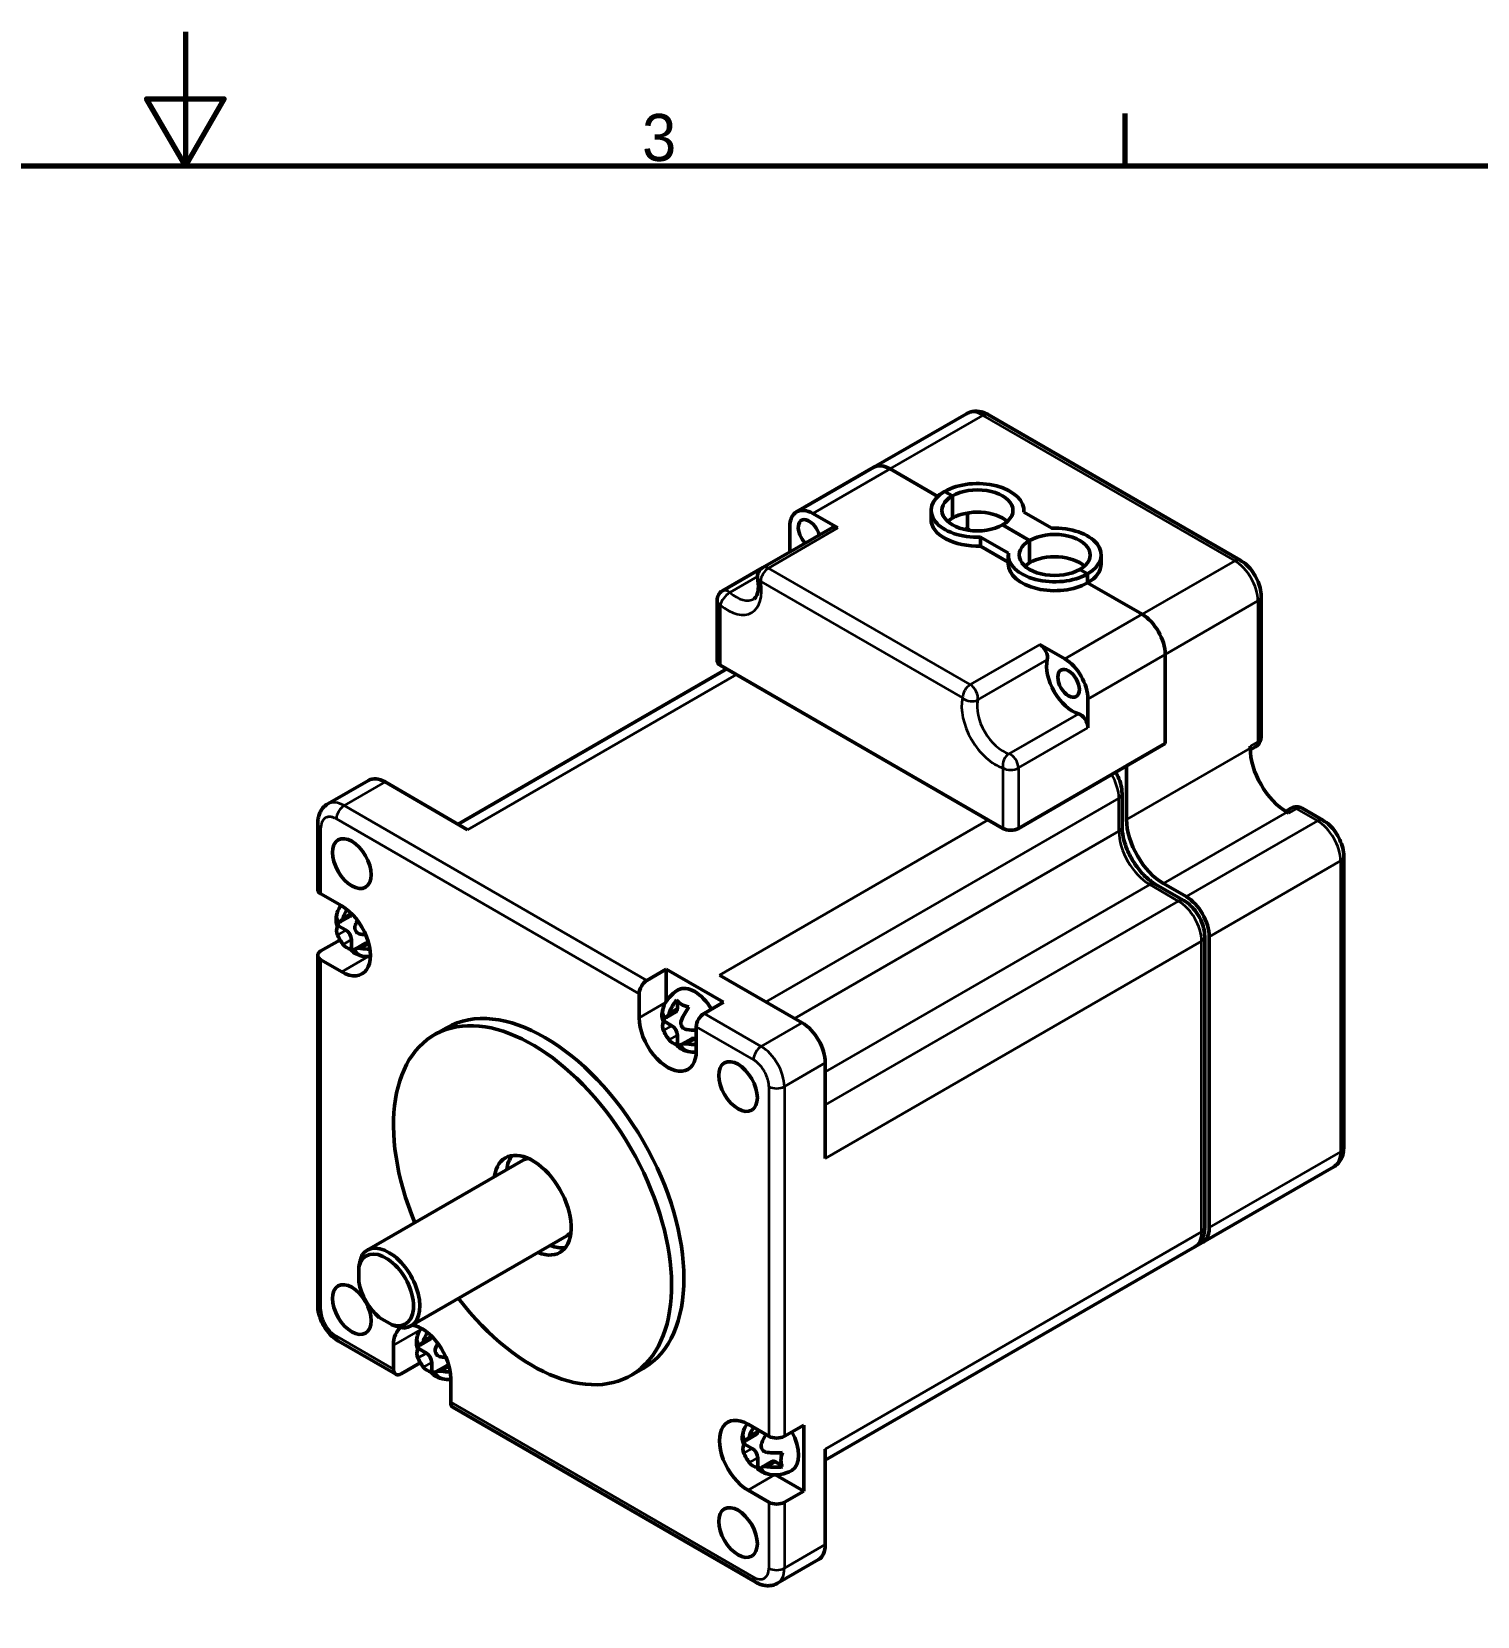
# Model space of a CAD drawing. Header units: millimetres. Extents: x 557 to 1894, y -100 to 370.
# Drawn here: x 800.7 to 933, y 224.8 to 369.9 of the extents above; entities that cross this region are included whole.
import ezdxf

# ---------------------------------------------------------------- set-up
doc = ezdxf.new("R2010")
doc.units = ezdxf.units.MM
doc.header["$LTSCALE"] = 1.2
doc.layers.get('0').update_dxf_attribs({"lineweight": 25})
for name, color, linetype, lineweight in [('경계(ISO)', 7, 'Continuous', 70), ('외형선(ISO)', 7, 'Continuous', 50), ('좁은 외형선(ISO)', 7, 'Continuous', 35)]:
    doc.layers.add(name, color=color, linetype=linetype, lineweight=lineweight)
doc.styles.get("Standard").update_dxf_attribs({"font": ''})
doc.styles.get('Standard').set_extended_font_data('Gulim')

# ---------------------------------------------------------------- blocks, each defined once
blk = doc.blocks.new('경계 Default Border')
at = {"layer": '경계(ISO)'}
blk.add_line((280, 287), (280, 290.9), dxfattribs=at)
at = {"layer": '경계(ISO)', "flags": 128}
for points in [[(210, 297), (210, 287), (207.11, 292), (212.89, 292), (210, 287)], [(10, 10), (10, 287), (410, 287), (410, 10), (10, 10)]]:
    blk.add_lwpolyline(points, dxfattribs=at)
at = {"layer": '경계(ISO)', "insert": (244.01, 287.32), "char_height": 3.5, "attachment_point": 7}
blk.add_mtext('3', dxfattribs=at)

msp = doc.modelspace()

# ---------------------------------------------------------------- linework, layer by layer
at = {"layer": '외형선(ISO)', "color": 0}
for p, q in [((886.225, 334.911), (877.74, 330.012)), ((911.277, 321.503), (888.225, 334.812)), ((877.74, 330.012), (870.669, 325.93)), ((883.602, 327.345), (879.24, 329.864)), ((879.24, 329.864), (883.602, 327.345)), ((884.225, 327.802), (884.932, 327.394)), ((884.932, 327.394), (884.225, 327.802)), ((884.932, 325.352), (884.932, 327.394)), ((884.932, 327.394), (884.932, 325.352)), ((874.455, 324.461), (872.169, 325.781)), ((882.98, 325.25), (882.98, 326.067)), ((886.311, 324.475), (886.311, 325.825)), ((894.021, 324.433), (891.471, 325.905)), ((891.48, 325.899), (891.48, 326.067)), ((873.955, 324.511), (867.591, 320.836)), ((870.048, 324.556), (870.048, 322.254)), ((886.311, 324.475), (886.043, 324.32)), ((886.146, 324.298), (886.382, 324.434)), ((886.382, 324.434), (886.311, 324.475)), ((886.382, 324.434), (886.382, 324.256)), ((887.511, 323.619), (890.061, 322.147)), ((887.511, 322.802), (887.511, 323.619)), ((889.528, 324.74), (892.003, 323.311)), ((889.528, 324.74), (892.003, 323.311)), ((890.051, 321.335), (887.511, 322.802)), ((892.003, 321.27), (892.003, 323.311)), ((892.003, 323.311), (892.003, 321.27)), ((863.891, 318.7), (867.591, 320.836)), ((890.051, 321.984), (890.051, 321.168)), ((896.6, 320.658), (897.307, 320.249)), ((896.6, 320.658), (897.307, 320.249)), ((898.551, 321.168), (898.551, 321.984)), ((897.307, 319.433), (897.307, 320.249)), ((897.307, 319.433), (897.307, 320.249)), ((902.292, 316.555), (897.307, 319.433)), ((897.307, 319.433), (902.292, 316.555)), ((863.391, 317.834), (863.391, 312.309)), ((913.191, 305.296), (913.191, 318.188)), ((895.221, 312.472), (892.934, 313.792)), ((889.564, 296.959), (863.684, 311.901)), ((904.413, 312.88), (904.413, 304.715)), ((904.413, 312.88), (904.413, 304.715)), ((864.29, 311.551), (839.683, 297.344)), ((897.342, 306.158), (897.342, 308.798)), ((904.413, 304.715), (890.978, 296.959)), ((904.413, 304.715), (900.878, 302.674)), ((912.191, 304.479), (912.191, 304.307)), ((912.194, 304.143), (912.691, 304.43)), ((900.878, 297.775), (900.878, 302.674)), ((827.748, 299.189), (831.495, 301.353)), ((840.561, 296.836), (832.995, 301.205)), ((900.463, 300.143), (900.463, 297.122)), ((826.833, 291.366), (826.833, 297.408)), ((915.941, 298.8), (915.444, 298.513)), ((915.585, 298.428), (915.734, 298.343)), ((916.941, 298.8), (918.843, 297.702)), ((920.757, 294.387), (920.757, 267.769)), ((903.499, 291.864), (906.115, 290.354)), ((906.322, 290.713), (904.272, 291.897)), ((829.036, 289.855), (827.126, 290.958)), ((828.892, 288.392), (829.774, 288.902)), ((828.894, 289.831), (828.894, 289.937)), ((828.644, 287.996), (828.717, 288.039)), ((828.717, 288.039), (828.717, 288.408)), ((829.424, 287.63), (828.717, 288.039)), ((827.126, 285.732), (828.869, 286.738)), ((829.846, 285.914), (829.919, 285.956)), ((829.919, 285.956), (829.919, 286.773)), ((830.239, 285.772), (829.919, 285.956)), ((830.313, 285.931), (831.196, 286.44)), ((908.029, 287.038), (908.029, 260.421)), ((908.444, 287.038), (908.444, 260.421)), ((826.833, 253.317), (826.833, 285.324)), ((827.126, 284.915), (829.036, 283.813)), ((856.966, 283.038), (858.734, 284.058)), ((858.734, 284.058), (863.967, 281.037)), ((858.734, 284.058), (858.734, 281.094)), ((871.179, 279.159), (863.613, 283.527)), ((856.259, 281.813), (856.259, 279.608)), ((859.614, 280.166), (858.731, 279.656)), ((859.759, 280.486), (859.759, 281.151)), ((863.967, 281.037), (862.199, 280.016)), ((838.632, 278.703), (837.501, 278.05)), ((858.484, 279.26), (858.557, 279.302)), ((858.557, 279.302), (858.557, 279.671)), ((859.264, 278.894), (858.557, 279.302)), ((861.492, 276.587), (861.492, 278.792)), ((859.759, 277.22), (859.686, 277.178)), ((859.759, 277.22), (859.759, 278.036)), ((860.079, 277.035), (859.759, 277.22)), ((860.153, 277.194), (861.036, 277.704)), ((861.492, 277.608), (861.386, 277.669)), ((873.3, 266.748), (873.3, 275.485)), ((845.632, 266.579), (831.349, 258.332)), ((907.822, 259.047), (919.843, 265.987)), ((849.632, 259.651), (835.349, 251.404)), ((873.3, 239.116), (907.115, 258.639)), ((907.822, 259.047), (907.115, 258.639)), ((830.591, 255.446), (830.591, 256.822)), ((833.662, 251.503), (832.47, 252.191)), ((833.98, 246.98), (828.748, 250.002)), ((833.773, 249.643), (833.773, 247.438)), ((836.071, 249.337), (836.071, 249.706)), ((836.245, 249.69), (837.128, 250.2)), ((835.998, 249.294), (836.071, 249.337)), ((836.778, 248.928), (836.071, 249.337)), ((837.273, 247.255), (837.273, 248.071)), ((836.223, 248.036), (834.48, 247.03)), ((837.2, 247.212), (837.273, 247.255)), ((837.593, 247.07), (837.273, 247.255)), ((838.55, 247.738), (837.667, 247.229)), ((839.006, 244.417), (839.006, 246.622)), ((856.632, 247.527), (855.501, 246.873)), ((839.006, 246.458), (838.914, 246.512)), ((866.931, 227.956), (839.213, 243.959)), ((868.139, 241.315), (866.229, 242.417)), ((869.553, 241.315), (871.32, 242.335)), ((871.32, 242.335), (871.32, 236.293)), ((865.911, 240.6), (865.911, 240.969)), ((866.085, 240.954), (866.968, 241.464)), ((867.113, 241.784), (867.113, 241.906)), ((865.838, 240.558), (865.911, 240.6)), ((866.618, 240.192), (865.911, 240.6)), ((873.3, 231.394), (873.3, 240.131)), ((867.04, 238.476), (867.113, 238.518)), ((867.113, 238.518), (867.113, 239.335)), ((867.433, 238.333), (867.113, 238.518)), ((867.507, 238.492), (868.39, 239.002)), ((869.315, 238.635), (868.74, 238.967)), ((871.32, 236.293), (868.754, 237.775)), ((866.229, 236.375), (868.139, 235.272)), ((871.32, 236.293), (869.553, 235.272)), ((868.931, 227.857), (872.679, 230.021))]:
    msp.add_line(p, q, dxfattribs=at)
for centre, radius, start, end in [((868.091, 319.97), 1, 120, 190.36798), ((864.391, 317.834), 1, 120, 180), ((912.191, 305.296), 1, 300, 0), ((916.441, 297.934), 1, 60, 120), ((831.51, 288.263), 3.05, 147.34238, 161.26179), ((831.51, 288.263), 3.05, 198.73821, 221.26179), ((831.51, 288.263), 3.05, 258.73821, 272.62595), ((861.35, 279.527), 3.05, 120, 161.26179), ((861.35, 279.527), 3.05, 198.73821, 221.26179), ((861.35, 279.527), 3.05, 258.73821, 272.62595), ((838.864, 249.561), 3.05, 147.37405, 161.26179), ((838.864, 249.561), 3.05, 198.73821, 221.26179), ((838.864, 249.561), 3.05, 258.73821, 272.65762), ((868.704, 240.825), 3.05, 147.37405, 161.26179), ((868.704, 240.825), 3.05, 198.73821, 221.26179), ((868.704, 240.825), 3.05, 258.73821, 300)]:
    msp.add_arc(centre, radius, start, end, dxfattribs=at)
for centre, major_axis, start_param, end_param in [((879.24, 327.414), (-1.5, 2.598), 5.4977871, 6.2831853), ((879.24, 327.414), (-1.5, 2.598), 5.4977871, 6.2831853), ((887.23, 326.067), (4.25, 0), 6.217041, 8.6393798), ((887.23, 326.067), (3.25, 0), 5.4977871, 8.6393798), ((887.23, 326.067), (-4.25, 0), 5.4977871, 7.9201259), ((887.23, 326.067), (-3.25, 0), 5.4977871, 8.6393798), ((872.169, 323.332), (-1.5, 2.598), 5.4977871, 7.0685835), ((871.815, 323.944), (-0.7, 1.212), 4.2857638, 8.2806068), ((887.23, 325.25), (-4.25, 0), 0, 1.6369406), ((887.23, 324.026), (-3.25, 0), 5.4977871, 5.7080739), ((887.23, 324.026), (-3.25, 0), 3.7167041, 5.4977871), ((874.455, 323.645), (-0.5, 0.866), 5.4977871, 6.2831853), ((894.301, 321.984), (3.25, 0), 5.4977871, 8.6393798), ((894.301, 321.984), (4.25, 0), 5.4977871, 7.9201259), ((894.301, 321.984), (-4.25, 0), 6.217041, 8.6393798), ((894.301, 321.984), (-3.25, 0), 5.4977871, 8.6393798), ((894.301, 321.168), (-4.25, 0), 0, 2.3561945), ((894.301, 319.943), (-3.25, 0), 5.4977871, 5.7080739), ((894.301, 319.943), (-3.25, 0), 3.7167041, 5.4977871), ((894.301, 321.168), (4.25, 0), 5.4977871, 6.2831853), ((902.292, 314.105), (1.5, -2.598), 0.7853982, 2.3561945), ((902.292, 314.105), (-1.5, 2.598), 3.9269908, 5.4977871), ((892.934, 312.976), (0.5, -0.866), 0.5534386, 2.3561945), ((864.391, 312.309), (-1, 0), 0, 0.7853982), ((895.928, 310.431), (-1.675, 2.901), 0.5534386, 2.5881541), ((895.221, 310.023), (1.5, -2.598), 0.7853982, 2.3561945), ((896.635, 306.566), (0.5, -0.866), 0.7853982, 2.5881541), ((915.585, 302.348), (2.4, -4.157), 3.9269908, 5.4977871), ((832.995, 298.755), (-1.5, 2.598), 5.4977871, 6.2831853), ((904.272, 295.816), (2.4, -4.157), 3.9269908, 5.4977871), ((890.271, 297.367), (-1, 0), 0.7853982, 2.3561945), ((827.833, 291.366), (-1, 0), 0, 0.7853982), ((906.322, 288.263), (1.5, -2.598), 0.7853982, 2.3561945), ((829.743, 289.284), (-0.874, -1.513), 5.1188275, 5.9734086), ((831.51, 288.916), (-2.943, 0), 6.0897819, 6.5338087), ((829.036, 286.834), (1.85, -3.204), 5.4977871, 8.6393798), ((830.945, 288.59), (1.472, 2.549), 1.5382299, 1.8214198), ((829.424, 289.508), (0.35, -0.606), 0, 0.6903807), ((831.51, 287.61), (-2.943, 0), 6.0537134, 6.5338088), ((829.424, 287.059), (-0.35, 0.606), 3.9269919, 5.4977871), ((832.076, 287.936), (-1.472, -2.549), 4.8096804, 4.9630124), ((831.51, 288.916), (2.943, 0), 4.4617655, 4.6150976), ((830.945, 288.59), (-1.472, -2.549), 6.0325615, 6.5126572), ((831.51, 286.222), (-1.747, 0), 0.3097767, 1.1643578), ((831.51, 287.61), (-2.943, 0), 1.3201728, 1.6033627), ((831.546, 285.834), (-0.35, 0.606), 5.5928046, 6.2831853), ((827.833, 285.324), (-1, 0), 5.4977871, 7.0685835), ((832.076, 287.936), (-1.472, -2.549), 6.0325618, 6.4765888), ((831.51, 288.263), (1.85, -3.204), 5.5170578, 5.5504777), ((856.966, 282.221), (-0.5, -0.866), 3.9269908, 5.4977871), ((847.632, 263.115), (-9, 15.588), 3.1415927, 6.2831853), ((861.35, 279.527), (-1.525, 2.641), 4.712389, 6.2831853), ((846.501, 262.462), (9, -15.588), 4.9364821, 10.7714812), ((859.583, 280.547), (-0.874, -1.513), 5.1188275, 5.9734086), ((861.35, 280.18), (-2.943, 0), 6.0897819, 6.5338091), ((860.785, 279.853), (1.472, 2.549), 1.3413244, 1.8214198), ((859.264, 280.772), (0.35, -0.606), 0, 0.7853982), ((861.35, 281.568), (-1.747, 0), 0.3097767, 1.2610197), ((861.916, 279.2), (-1.472, -2.549), 4.4829171, 4.9630123), ((862.199, 279.2), (-0.5, -0.866), 3.9269908, 5.4977871), ((858.875, 278.098), (1.85, -3.204), 3.9269908, 7.0685835), ((861.35, 278.873), (-2.943, 0), 6.0537134, 6.5338088), ((859.264, 278.322), (-0.35, 0.606), 3.9269908, 5.4977871), ((861.35, 280.18), (2.943, 0), 4.4617655, 4.7604575), ((871.179, 276.71), (-1.5, 2.598), 3.9269908, 5.4977871), ((860.785, 279.853), (-1.472, -2.549), 6.0325618, 6.5126572), ((861.35, 277.485), (-1.747, 0), 0.3097767, 1.1643578), ((861.35, 278.873), (-2.943, 0), 1.3201728, 1.6188648), ((861.386, 277.098), (-0.35, 0.606), 5.4977871, 6.2831853), ((861.916, 279.2), (-1.472, -2.549), 6.0325618, 6.4765888), ((861.35, 279.527), (1.85, -3.204), 5.5170578, 5.5504777), ((846.501, 262.462), (2.5, -4.33), 5.6396842, 10.0682791), ((847.632, 263.115), (-2.5, 4.33), 0.2282509, 0.6435011), ((847.632, 263.115), (-2, 3.464), 6.0671674, 6.2831853), ((847.632, 263.115), (2, -3.464), 0, 0.2160179), ((906.322, 261.645), (1.5, -2.598), 6.0757398, 7.0685835), ((833.066, 254.705), (-1.8, 3.118), 2.5924458, 6.8323322), ((833.349, 254.868), (-2, 3.464), 2.861555, 6.563223), ((847.632, 263.115), (2.5, -4.33), 5.6396842, 6.0549344), ((833.066, 254.705), (-1.8, 3.118), 1.0216495, 2.1199432), ((836.389, 248.132), (-1.85, 3.204), 0.0508958, 0.7853982), ((836.389, 248.132), (1.85, -3.204), 0.7853982, 2.7056261), ((838.864, 249.561), (1.85, -3.204), 3.8743002, 3.9077202), ((837.097, 250.582), (-0.874, -1.513), 5.1188275, 5.9734086), ((838.864, 250.214), (-2.943, 0), 6.0897819, 6.5338087), ((838.299, 249.888), (1.472, 2.549), 1.5382299, 1.8214198), ((836.778, 250.806), (0.35, -0.606), 0, 0.6903807), ((839.43, 249.235), (-1.472, -2.549), 4.8096804, 4.9630125), ((838.864, 248.908), (-2.943, 0), 6.0537134, 6.5338088), ((836.778, 248.357), (-0.35, 0.606), 3.9269908, 5.4977871), ((838.864, 250.214), (2.943, 0), 4.4617655, 4.6150976), ((834.48, 247.847), (-0.5, -0.866), 5.4977871, 7.0685835), ((838.299, 249.888), (-1.472, -2.549), 6.0325618, 6.5126572), ((838.864, 247.52), (-1.747, 0), 0.3097767, 1.1643578), ((839.43, 249.235), (-1.472, -2.549), 6.0325618, 6.4765888), ((838.864, 248.908), (-2.943, 0), 1.3201726, 1.6033627), ((838.9, 247.132), (-0.35, 0.606), 5.5928046, 6.2831853), ((839.713, 244.825), (-0.5, -0.866), 5.4977871, 6.2831853), ((866.229, 239.396), (-1.85, 3.204), 5.4977871, 8.6393798), ((868.704, 240.825), (1.85, -3.204), 3.8743002, 3.9077202), ((866.936, 241.845), (-0.874, -1.513), 5.1188275, 5.9734086), ((868.704, 241.478), (-2.943, 0), 6.0897819, 6.5338088), ((868.139, 241.151), (1.472, 2.549), 1.5227278, 1.8214198), ((866.618, 242.07), (0.35, -0.606), 0, 0.7853982), ((869.27, 240.498), (-1.472, -2.549), 4.6643205, 4.9630125), ((868.846, 241.723), (-1, 0), 0.7853982, 2.3561945), ((868.704, 240.825), (1.525, -2.641), 0, 1.5707963), ((868.704, 240.171), (-2.943, 0), 6.0537134, 6.5338088), ((866.618, 239.62), (-0.35, 0.606), 3.9269908, 5.4977871), ((868.704, 241.478), (2.943, 0), 4.4617655, 4.9418609), ((870.472, 239.804), (-0.874, -1.513), 5.0221657, 5.9734086), ((868.139, 241.151), (-1.472, -2.549), 6.0325618, 6.5126572), ((868.704, 238.783), (-1.747, 0), 0.3097767, 1.1643578), ((869.27, 240.498), (-1.472, -2.549), 6.0325618, 6.4765888), ((868.704, 240.171), (-2.943, 0), 1.3201728, 1.8002682), ((868.74, 238.396), (-0.35, 0.606), 5.4977871, 6.2831853), ((868.846, 235.681), (-1, 0), 0.7853982, 2.3561945), ((871.179, 232.619), (1.5, -2.598), 0, 0.7853982)]:
    msp.add_ellipse(centre, major_axis=major_axis, ratio=0.5773503, start_param=start_param, end_param=end_param, dxfattribs=at)
for centre, major_axis in [((895.574, 310.227), (-0.7, 1.212)), ((829.955, 293.734), (1.25, -2.165)), ((865.31, 273.321), (1.25, -2.165)), ((829.955, 252.909), (1.25, -2.165)), ((865.31, 232.496), (1.25, -2.165))]:
    msp.add_ellipse(centre, major_axis=major_axis, ratio=0.5773503, dxfattribs=at)
for points, knots in [([(888.225, 334.812), (888.112, 334.878), (887.994, 334.935), (887.748, 335.032), (887.62, 335.072), (887.353, 335.126), (887.214, 335.14), (886.93, 335.137), (886.785, 335.119), (886.497, 335.044), (886.356, 334.987), (886.225, 334.911)], [0, 0, 0, 0, 0.15707963, 0.15707963, 0.31415927, 0.31415927, 0.4712389, 0.4712389, 0.62831853, 0.62831853, 0.78539816, 0.78539816, 0.78539816, 0.78539816]), ([(913.191, 318.188), (913.191, 318.449), (913.156, 318.71), (913.032, 319.225), (912.942, 319.478), (912.716, 319.967), (912.58, 320.202), (912.27, 320.642), (912.095, 320.847), (911.712, 321.212), (911.504, 321.372), (911.277, 321.503)], [4.712389, 4.712389, 4.712389, 4.712389, 5.0265482, 5.0265482, 5.3407075, 5.3407075, 5.6548668, 5.6548668, 5.969026, 5.969026, 6.2831853, 6.2831853, 6.2831853, 6.2831853]), ([(867.108, 319.79), (867.147, 319.575), (867.168, 319.371), (867.177, 318.997), (867.165, 318.827), (867.116, 318.534), (867.079, 318.412), (866.996, 318.217), (866.95, 318.146), (866.861, 318.041), (866.819, 318.007), (866.773, 317.981)], [6.0512257, 6.0512257, 6.0512257, 6.0512257, 6.2546973, 6.2546973, 6.4581688, 6.4581688, 6.6616404, 6.6616404, 6.8651119, 6.8651119, 7.0685835, 7.0685835, 7.0685835, 7.0685835]), ([(899.879, 302.098), (899.961, 301.962), (900.035, 301.822), (900.214, 301.434), (900.304, 301.18), (900.428, 300.666), (900.463, 300.405), (900.463, 300.143)], [5.47034983, 5.47034983, 5.47034983, 5.47034983, 5.65486678, 5.65486678, 5.96902604, 5.96902604, 6.28318531, 6.28318531, 6.28318531, 6.28318531]), ([(826.833, 297.408), (826.833, 297.539), (826.842, 297.67), (826.881, 297.931), (826.911, 298.062), (826.998, 298.32), (827.055, 298.447), (827.2, 298.692), (827.288, 298.809), (827.497, 299.02), (827.617, 299.114), (827.748, 299.189)], [3.14159265, 3.14159265, 3.14159265, 3.14159265, 3.29867229, 3.29867229, 3.45575192, 3.45575192, 3.61283155, 3.61283155, 3.76991118, 3.76991118, 3.92699082, 3.92699082, 3.92699082, 3.92699082]), ([(920.757, 294.387), (920.757, 294.649), (920.722, 294.909), (920.598, 295.424), (920.508, 295.677), (920.282, 296.166), (920.147, 296.401), (919.836, 296.841), (919.661, 297.046), (919.278, 297.411), (919.07, 297.571), (918.843, 297.702)], [4.712389, 4.712389, 4.712389, 4.712389, 5.0265482, 5.0265482, 5.3407075, 5.3407075, 5.6548668, 5.6548668, 5.969026, 5.969026, 6.2831853, 6.2831853, 6.2831853, 6.2831853]), ([(903.499, 291.864), (903.239, 292.014), (902.966, 292.215), (902.42, 292.711), (902.148, 293.008), (901.641, 293.673), (901.408, 294.041), (901.009, 294.805), (900.844, 295.201), (900.601, 295.972), (900.523, 296.346), (900.471, 296.84), (900.463, 296.985), (900.463, 297.122)], [1.5707963, 1.5707963, 1.5707963, 1.5707963, 1.8502681, 1.8502681, 2.1371445, 2.1371445, 2.4297011, 2.4297011, 2.7234582, 2.7234582, 3.0135895, 3.0135895, 3.1415927, 3.1415927, 3.1415927, 3.1415927]), ([(906.115, 290.354), (906.342, 290.223), (906.55, 290.062), (906.933, 289.697), (907.108, 289.493), (907.419, 289.053), (907.554, 288.818), (907.78, 288.329), (907.87, 288.075), (907.994, 287.561), (908.029, 287.3), (908.029, 287.038)], [4.712389, 4.712389, 4.712389, 4.712389, 5.0265482, 5.0265482, 5.3407075, 5.3407075, 5.6548668, 5.6548668, 5.969026, 5.969026, 6.2831853, 6.2831853, 6.2831853, 6.2831853]), ([(828.659, 288.495), (828.682, 288.442), (828.716, 288.4), (828.797, 288.361), (828.845, 288.365), (828.938, 288.419), (828.988, 288.471), (829.079, 288.609), (829.12, 288.695), (829.154, 288.781)], [0.26918417, 0.26918417, 0.26918417, 0.26918417, 0.29731534, 0.29731534, 0.32544651, 0.32544651, 0.35357767, 0.35357767, 0.38170884, 0.38170884, 0.38170884, 0.38170884]), ([(830.285, 288.127), (830.252, 288.042), (830.231, 287.944), (830.238, 287.749), (830.266, 287.653), (830.36, 287.49), (830.429, 287.419), (830.594, 287.315), (830.69, 287.284), (830.78, 287.27)], [0.14468983, 0.14468983, 0.14468983, 0.14468983, 0.172821, 0.172821, 0.20095217, 0.20095217, 0.22908334, 0.22908334, 0.2572145, 0.2572145, 0.2572145, 0.2572145]), ([(829.154, 286.331), (829.12, 286.378), (829.079, 286.44), (828.988, 286.586), (828.938, 286.67), (828.845, 286.832), (828.797, 286.917), (828.716, 287.069), (828.682, 287.136), (828.659, 287.188)], [0.14468992, 0.14468992, 0.14468992, 0.14468992, 0.172821, 0.172821, 0.20095217, 0.20095217, 0.22908334, 0.22908334, 0.2572145, 0.2572145, 0.2572145, 0.2572145]), ([(830.78, 285.964), (830.69, 285.977), (830.594, 285.984), (830.429, 285.975), (830.36, 285.958), (830.266, 285.903), (830.238, 285.864), (830.231, 285.775), (830.252, 285.724), (830.285, 285.678)], [0, 0, 0, 0, 0.02813117, 0.02813117, 0.05626233, 0.05626233, 0.0843935, 0.0843935, 0.11252467, 0.11252467, 0.11252467, 0.11252467]), ([(858.499, 279.758), (858.522, 279.706), (858.556, 279.663), (858.637, 279.624), (858.685, 279.629), (858.778, 279.683), (858.828, 279.735), (858.919, 279.873), (858.96, 279.959), (858.994, 280.044)], [0.14468992, 0.14468992, 0.14468992, 0.14468992, 0.172821, 0.172821, 0.20095217, 0.20095217, 0.22908334, 0.22908334, 0.2572145, 0.2572145, 0.2572145, 0.2572145]), ([(860.125, 279.391), (860.092, 279.306), (860.071, 279.207), (860.078, 279.013), (860.106, 278.916), (860.2, 278.754), (860.269, 278.682), (860.434, 278.579), (860.53, 278.547), (860.62, 278.534)], [0.26918417, 0.26918417, 0.26918417, 0.26918417, 0.29731534, 0.29731534, 0.32544651, 0.32544651, 0.35357767, 0.35357767, 0.38170884, 0.38170884, 0.38170884, 0.38170884]), ([(858.994, 277.595), (858.96, 277.641), (858.919, 277.704), (858.828, 277.85), (858.778, 277.933), (858.685, 278.096), (858.637, 278.18), (858.556, 278.332), (858.522, 278.4), (858.499, 278.452)], [0.41385363, 0.41385363, 0.41385363, 0.41385363, 0.4419848, 0.4419848, 0.47011596, 0.47011596, 0.49824713, 0.49824713, 0.5263783, 0.5263783, 0.5263783, 0.5263783]), ([(860.62, 277.227), (860.53, 277.241), (860.434, 277.248), (860.269, 277.238), (860.2, 277.221), (860.106, 277.167), (860.078, 277.128), (860.071, 277.038), (860.092, 276.988), (860.125, 276.941)], [0, 0, 0, 0, 0.02813117, 0.02813117, 0.05626233, 0.05626233, 0.0843935, 0.0843935, 0.11252467, 0.11252467, 0.11252467, 0.11252467]), ([(919.843, 265.987), (919.974, 266.063), (920.094, 266.157), (920.303, 266.368), (920.391, 266.485), (920.536, 266.729), (920.593, 266.857), (920.679, 267.115), (920.709, 267.245), (920.748, 267.507), (920.757, 267.638), (920.757, 267.769)], [3.92699082, 3.92699082, 3.92699082, 3.92699082, 4.08407045, 4.08407045, 4.24115008, 4.24115008, 4.39822972, 4.39822972, 4.55530935, 4.55530935, 4.71238898, 4.71238898, 4.71238898, 4.71238898]), ([(908.029, 260.421), (908.029, 260.29), (908.021, 260.159), (907.982, 259.897), (907.951, 259.766), (907.865, 259.508), (907.808, 259.381), (907.663, 259.136), (907.575, 259.019), (907.366, 258.808), (907.246, 258.715), (907.115, 258.639)], [0, 0, 0, 0, 0.15707963, 0.15707963, 0.31415927, 0.31415927, 0.4712389, 0.4712389, 0.62831853, 0.62831853, 0.78539816, 0.78539816, 0.78539816, 0.78539816]), ([(828.748, 250.002), (828.521, 250.132), (828.313, 250.293), (827.929, 250.658), (827.755, 250.863), (827.444, 251.302), (827.308, 251.538), (827.083, 252.027), (826.993, 252.28), (826.868, 252.794), (826.833, 253.055), (826.833, 253.317)], [1.5707963, 1.5707963, 1.5707963, 1.5707963, 1.8849556, 1.8849556, 2.1991149, 2.1991149, 2.5132741, 2.5132741, 2.8274334, 2.8274334, 3.1415927, 3.1415927, 3.1415927, 3.1415927]), ([(836.013, 249.793), (836.036, 249.74), (836.07, 249.698), (836.151, 249.659), (836.199, 249.663), (836.292, 249.717), (836.342, 249.769), (836.433, 249.907), (836.474, 249.993), (836.508, 250.079)], [0.26918417, 0.26918417, 0.26918417, 0.26918417, 0.29731534, 0.29731534, 0.32544651, 0.32544651, 0.35357767, 0.35357767, 0.38170884, 0.38170884, 0.38170884, 0.38170884]), ([(836.508, 247.629), (836.474, 247.676), (836.433, 247.738), (836.342, 247.884), (836.292, 247.968), (836.199, 248.13), (836.151, 248.215), (836.07, 248.367), (836.036, 248.434), (836.013, 248.487)], [0, 0, 0, 0, 0.02813117, 0.02813117, 0.05626233, 0.05626233, 0.0843935, 0.0843935, 0.11252467, 0.11252467, 0.11252467, 0.11252467]), ([(837.639, 249.425), (837.606, 249.34), (837.585, 249.242), (837.592, 249.047), (837.62, 248.951), (837.714, 248.789), (837.783, 248.717), (837.948, 248.613), (838.044, 248.582), (838.134, 248.568)], [0.14468983, 0.14468983, 0.14468983, 0.14468983, 0.172821, 0.172821, 0.20095217, 0.20095217, 0.22908334, 0.22908334, 0.2572145, 0.2572145, 0.2572145, 0.2572145]), ([(838.134, 247.262), (838.044, 247.275), (837.948, 247.282), (837.783, 247.273), (837.714, 247.256), (837.62, 247.201), (837.592, 247.162), (837.585, 247.073), (837.606, 247.022), (837.639, 246.976)], [0.41385372, 0.41385372, 0.41385372, 0.41385372, 0.4419848, 0.4419848, 0.47011596, 0.47011596, 0.49824713, 0.49824713, 0.5263783, 0.5263783, 0.5263783, 0.5263783]), ([(865.853, 241.056), (865.876, 241.004), (865.91, 240.961), (865.991, 240.922), (866.038, 240.927), (866.132, 240.981), (866.182, 241.033), (866.273, 241.171), (866.314, 241.257), (866.348, 241.342)], [0.41385363, 0.41385363, 0.41385363, 0.41385363, 0.4419848, 0.4419848, 0.47011596, 0.47011596, 0.49824713, 0.49824713, 0.5263783, 0.5263783, 0.5263783, 0.5263783]), ([(866.348, 238.893), (866.314, 238.939), (866.273, 239.002), (866.182, 239.148), (866.132, 239.231), (866.038, 239.394), (865.991, 239.479), (865.91, 239.63), (865.876, 239.698), (865.853, 239.75)], [0, 0, 0, 0, 0.02813117, 0.02813117, 0.05626233, 0.05626233, 0.0843935, 0.0843935, 0.11252467, 0.11252467, 0.11252467, 0.11252467]), ([(867.479, 240.689), (867.445, 240.604), (867.425, 240.505), (867.432, 240.311), (867.46, 240.214), (867.554, 240.052), (867.623, 239.98), (867.788, 239.877), (867.883, 239.845), (867.974, 239.832)], [0, 0, 0, 0, 0.02813117, 0.02813117, 0.05626233, 0.05626233, 0.0843935, 0.0843935, 0.11252467, 0.11252467, 0.11252467, 0.11252467]), ([(867.974, 238.525), (867.883, 238.539), (867.788, 238.546), (867.623, 238.536), (867.554, 238.519), (867.46, 238.465), (867.432, 238.426), (867.425, 238.336), (867.445, 238.286), (867.479, 238.239)], [0, 0, 0, 0, 0.02813117, 0.02813117, 0.05626233, 0.05626233, 0.0843935, 0.0843935, 0.11252467, 0.11252467, 0.11252467, 0.11252467]), ([(868.931, 227.857), (868.801, 227.781), (868.659, 227.724), (868.372, 227.649), (868.227, 227.631), (867.942, 227.628), (867.804, 227.643), (867.537, 227.697), (867.409, 227.736), (867.163, 227.833), (867.045, 227.891), (866.931, 227.956)], [0.78539816, 0.78539816, 0.78539816, 0.78539816, 0.9424778, 0.9424778, 1.09955743, 1.09955743, 1.25663706, 1.25663706, 1.41371669, 1.41371669, 1.57079633, 1.57079633, 1.57079633, 1.57079633])]:
    msp.add_open_spline(points, degree=3, knots=knots, dxfattribs=at)
for points, weights in [([(830.591, 256.822), (830.677, 257.295), (830.874, 257.878)], [3.25352112675, 3.19887951684, 3.08000000001]), ([(834.718, 251.22), (834.114, 251.341), (833.662, 251.503)], [3.08000000001, 3.19887951686, 3.25352112677])]:
    msp.add_rational_spline(points, weights, degree=2, dxfattribs=at)
at = {"layer": '좁은 외형선(ISO)', "color": 0}
for p, q in [((879.24, 329.864), (887.725, 334.763)), ((887.725, 334.763), (910.777, 321.454)), ((872.169, 325.781), (879.24, 329.864)), ((868.091, 320.787), (874.455, 324.461)), ((886.57, 310.118), (868.091, 320.787)), ((910.777, 321.454), (902.292, 316.555)), ((864.553, 318.535), (867.092, 320)), ((867.384, 319.562), (885.863, 308.893)), ((904.413, 312.88), (912.898, 317.779)), ((912.898, 317.779), (912.898, 304.887)), ((863.684, 317.425), (863.684, 311.901)), ((902.292, 316.555), (895.221, 312.472)), ((892.934, 313.792), (886.57, 310.118)), ((887.258, 308.717), (893.622, 312.391)), ((897.342, 308.798), (904.413, 312.88)), ((865.169, 311.043), (840.561, 296.836)), ((896.472, 307.455), (890.108, 303.78)), ((890.978, 302.484), (897.342, 306.158)), ((912.898, 304.887), (912.191, 304.479)), ((912.191, 304.307), (900.878, 297.775)), ((889.564, 302.484), (889.564, 296.959)), ((890.978, 302.484), (890.978, 296.959)), ((832.995, 301.205), (829.248, 299.041)), ((829.248, 299.041), (856.966, 283.038)), ((900.17, 299.735), (867.856, 281.078)), ((900.17, 296.714), (900.17, 299.735)), ((828.541, 297.816), (856.259, 281.813)), ((888.22, 297.734), (863.613, 283.527)), ((904.272, 291.897), (915.585, 298.428)), ((918.343, 297.653), (906.322, 290.713)), ((915.734, 298.343), (916.441, 298.751)), ((916.441, 298.751), (918.343, 297.653)), ((827.126, 290.958), (827.126, 297)), ((870.472, 279.567), (900.17, 296.714)), ((908.444, 287.038), (920.464, 293.979)), ((920.464, 293.979), (920.464, 267.361)), ((902.999, 291.815), (873.3, 274.668)), ((905.615, 290.304), (902.999, 291.815)), ((905.615, 290.304), (873.3, 271.647)), ((829.154, 288.781), (829.884, 289.202)), ((828.659, 287.188), (829.424, 287.63)), ((829.154, 286.331), (829.919, 286.773)), ((830.78, 285.964), (831.51, 286.385)), ((907.736, 286.63), (873.3, 266.748)), ((907.736, 260.012), (907.736, 286.63)), ((827.126, 252.909), (827.126, 284.915)), ((829.036, 283.813), (831.461, 285.213)), ((856.259, 279.608), (858.685, 281.009)), ((858.994, 280.044), (859.759, 280.486)), ((862.199, 280.016), (867.431, 276.995)), ((858.499, 278.452), (859.264, 278.894)), ((861.492, 278.792), (866.724, 275.771)), ((867.431, 276.995), (871.179, 279.159)), ((858.994, 277.595), (859.759, 278.036)), ((860.62, 277.227), (861.386, 277.669)), ((873.3, 275.485), (869.553, 273.321)), ((868.139, 273.321), (868.139, 241.315)), ((869.553, 273.321), (869.553, 241.315)), ((920.464, 267.361), (908.444, 260.421)), ((907.736, 260.012), (873.3, 240.131)), ((836.199, 251.043), (833.773, 249.643)), ((833.773, 247.438), (828.541, 250.459)), ((836.508, 250.079), (837.238, 250.5)), ((836.013, 248.487), (836.778, 248.928)), ((836.508, 247.629), (837.273, 248.071)), ((838.134, 247.262), (838.864, 247.683)), ((866.724, 228.414), (839.006, 244.417)), ((866.348, 241.342), (867.113, 241.784)), ((865.853, 239.75), (866.618, 240.192)), ((866.348, 238.893), (867.113, 239.335)), ((867.974, 238.525), (868.74, 238.967)), ((868.655, 237.775), (866.229, 236.375)), ((868.139, 235.272), (868.139, 229.23)), ((869.553, 235.272), (869.553, 229.23)), ((869.553, 229.23), (873.3, 231.394))]:
    msp.add_line(p, q, dxfattribs=at)
for centre, major_axis, ratio, start_param, end_param in [((887.725, 332.313), (-1.5, 2.598), 0.5773503, 5.4977871, 6.2831853), ((887.725, 333.946), (0.5, 0.866), 0.5773503, 0, 0.7853982), ((868.091, 319.97), (0.5, 0.866), 0.5773503, 0.7853982, 2.3561945), ((868.091, 319.97), (-0.5, 0.866), 0.5773503, 5.4977871, 6.2831853), ((910.777, 320.637), (0.5, 0.866), 0.5773503, 0, 0.7853982), ((910.777, 319.004), (1.5, -2.598), 0.5773503, 0.7853982, 2.3561945), ((864.391, 320.474), (2.175, -3.767), 0.5773503, 5.2658276, 7.300543), ((868.091, 319.97), (-0.984, -0.18), 0.4291634, 0, 0.6934686), ((864.391, 317.834), (-1, 0), 0.5773503, 0, 0.7853982), ((864.391, 317.834), (0.648, 0.762), 0.4291634, 0.8773278, 2.4481241), ((864.391, 317.834), (-0.5, 0.866), 0.5773503, 5.2658276, 6.2831853), ((865.098, 320.882), (1.675, -2.901), 0.5773503, 5.2658276, 6.2831853), ((912.191, 318.188), (1, 0), 0.5773503, 5.4977871, 6.2831853), ((886.57, 309.302), (-0.5, -0.866), 0.5773503, 3.9269908, 5.4977871), ((886.57, 309.302), (-0.5, 0.866), 0.5773503, 3.6950312, 5.4977871), ((888.857, 306.348), (2.175, -3.767), 0.5773503, 3.6950312, 5.7297467), ((886.57, 309.302), (0.974, -0.226), 0.6946118, 4.0731686, 5.6439649), ((889.564, 306.757), (-1.675, 2.901), 0.5773503, 0.5534386, 2.5881541), ((912.191, 305.296), (0.5, -0.866), 0.5773503, 0, 0.7853982), ((912.191, 305.296), (1, 0), 0.5773503, 5.4977871, 6.2831853), ((890.271, 302.892), (-0.291, -0.957), 0.6946118, 3.780813, 5.3516094), ((890.271, 302.892), (-0.5, 0.866), 0.5773503, 3.9269908, 5.7297467), ((890.271, 302.892), (1, 0), 0.5773503, 3.9269908, 5.4977871), ((898.049, 300.96), (-1.5, 2.598), 0.5773503, 3.9269908, 4.7359614), ((829.248, 296.591), (-1.5, 2.598), 0.5773503, 5.4977871, 6.2831853), ((829.248, 298.224), (0.5, 0.866), 0.5773503, 0.7853982, 2.3561945), ((899.463, 300.143), (1, 0), 0.5773503, 5.4977871, 6.2831853), ((916.441, 297.934), (-0.5, 0.866), 0.5773503, 5.4977871, 6.2831853), ((916.441, 297.934), (0.5, 0.866), 0.5773503, 0, 0.7853982), ((827.833, 297.408), (-1, 0), 0.5773503, 0, 0.7853982), ((918.343, 296.836), (0.5, 0.866), 0.5773503, 0, 0.7853982), ((918.343, 295.203), (1.5, -2.598), 0.5773503, 0.7853982, 2.3561945), ((899.463, 297.122), (1, 0), 0.5773503, 5.4977871, 6.2831853), ((902.999, 295.081), (-2, 3.464), 0.5773503, 0.7853982, 2.3561945), ((919.757, 294.387), (1, 0), 0.5773503, 5.4977871, 6.2831853), ((902.999, 290.998), (0.5, 0.866), 0.5773503, 0, 0.7853982), ((905.615, 289.488), (0.5, 0.866), 0.5773503, 0, 0.7853982), ((905.615, 287.855), (-1.5, 2.598), 0.5773503, 3.9269908, 5.4977871), ((907.029, 287.038), (1, 0), 0.5773503, 5.4977871, 6.2831853), ((867.431, 276.179), (0.5, 0.866), 0.5773503, 0.7853982, 2.3561945), ((867.431, 274.546), (1.5, -2.598), 0.5773503, 0.7853982, 2.3561945), ((868.846, 273.729), (1, 0), 0.5773503, 3.9269908, 5.4977871), ((918.343, 268.586), (1.5, -2.598), 0.5773503, 0, 0.7853982), ((919.757, 267.769), (1, 0), 0.5773503, 5.4977871, 6.2831853), ((905.615, 261.237), (1.5, -2.598), 0.5773503, 0, 0.7853982), ((907.029, 260.421), (1, 0), 0.5773503, 5.4977871, 6.2831853), ((827.833, 253.317), (-1, 0), 0.5773503, 0, 0.7853982), ((829.248, 250.868), (-0.5, -0.866), 0.5773503, 5.4977871, 6.2831853), ((866.724, 230.047), (1, -1.732), 0.5773503, 5.4977871, 7.0685835), ((868.846, 229.639), (1, 0), 0.5773503, 3.9269908, 5.4977871), ((867.431, 230.455), (1.5, -2.598), 0.5773503, 0, 0.7853982), ((867.431, 228.822), (-0.5, -0.866), 0.5773503, 5.4977871, 6.2831853)]:
    msp.add_ellipse(centre, major_axis=major_axis, ratio=ratio, start_param=start_param, end_param=end_param, dxfattribs=at)
for points in [[(828.541, 297.816), (828.501, 297.839), (828.461, 297.86), (828.382, 297.898), (828.342, 297.915), (828.264, 297.945), (828.225, 297.958), (828.148, 297.979), (828.11, 297.988), (828.066, 297.995), (828.058, 297.997), (828.045, 297.999), (828.039, 298), (828.029, 298.001), (828.024, 298.001), (827.981, 298.007), (827.942, 298.009), (827.867, 298.009), (827.83, 298.006), (827.758, 297.996), (827.723, 297.989), (827.656, 297.969), (827.623, 297.957), (827.574, 297.934), (827.557, 297.925), (827.512, 297.899), (827.486, 297.881), (827.435, 297.841), (827.41, 297.819), (827.365, 297.771), (827.343, 297.745), (827.303, 297.69), (827.285, 297.66), (827.258, 297.611), (827.248, 297.593), (827.237, 297.569), (827.234, 297.562), (827.229, 297.552), (827.227, 297.547), (827.211, 297.509), (827.198, 297.473), (827.175, 297.399), (827.165, 297.36), (827.149, 297.28), (827.142, 297.239), (827.132, 297.154), (827.129, 297.11), (827.127, 297.044), (827.126, 297.022), (827.126, 297)], [(868.139, 273.321), (868.139, 273.367), (868.137, 273.414), (868.13, 273.509), (868.125, 273.558), (868.112, 273.656), (868.103, 273.706), (868.084, 273.806), (868.072, 273.856), (868.056, 273.917), (868.054, 273.927), (868.049, 273.945), (868.047, 273.953), (868.043, 273.968), (868.041, 273.973), (868.024, 274.034), (868.006, 274.088), (867.968, 274.197), (867.948, 274.252), (867.903, 274.361), (867.879, 274.415), (867.828, 274.522), (867.801, 274.575), (867.757, 274.657), (867.741, 274.686), (867.696, 274.764), (867.667, 274.811), (867.607, 274.905), (867.576, 274.951), (867.511, 275.041), (867.478, 275.085), (867.41, 275.171), (867.376, 275.212), (867.32, 275.275), (867.299, 275.298), (867.272, 275.327), (867.265, 275.334), (867.254, 275.346), (867.249, 275.351), (867.208, 275.394), (867.17, 275.43), (867.095, 275.501), (867.056, 275.534), (866.978, 275.598), (866.939, 275.628), (866.861, 275.685), (866.822, 275.711), (866.763, 275.748), (866.744, 275.76), (866.724, 275.771)], [(827.126, 252.909), (827.126, 252.863), (827.128, 252.816), (827.135, 252.721), (827.14, 252.672), (827.153, 252.574), (827.161, 252.524), (827.181, 252.424), (827.193, 252.374), (827.208, 252.313), (827.211, 252.303), (827.216, 252.285), (827.218, 252.277), (827.222, 252.262), (827.224, 252.257), (827.241, 252.196), (827.258, 252.142), (827.296, 252.033), (827.317, 251.978), (827.362, 251.869), (827.386, 251.815), (827.437, 251.708), (827.463, 251.655), (827.508, 251.573), (827.524, 251.544), (827.569, 251.466), (827.598, 251.419), (827.658, 251.325), (827.689, 251.279), (827.754, 251.189), (827.787, 251.145), (827.855, 251.059), (827.889, 251.018), (827.945, 250.955), (827.965, 250.932), (827.993, 250.903), (828, 250.896), (828.011, 250.884), (828.016, 250.879), (828.057, 250.836), (828.094, 250.8), (828.17, 250.729), (828.209, 250.696), (828.286, 250.632), (828.326, 250.602), (828.404, 250.545), (828.443, 250.519), (828.502, 250.482), (828.521, 250.47), (828.541, 250.459)]]:
    msp.add_open_spline(points, degree=3, knots=[0, 0, 0, 0, 0.0553947, 0.0553947, 0.1116294, 0.1116294, 0.1679183, 0.1679183, 0.2237439, 0.2237439, 0.234375, 0.234375, 0.2438059, 0.2438059, 0.25, 0.25, 0.3043575, 0.3043575, 0.3596526, 0.3596526, 0.4149646, 0.4149646, 0.469626, 0.469626, 0.5, 0.5, 0.5509638, 0.5509638, 0.6026576, 0.6026576, 0.6543477, 0.6543477, 0.7054809, 0.7054809, 0.734375, 0.734375, 0.7434998, 0.7434998, 0.75, 0.75, 0.805602, 0.805602, 0.8618188, 0.8618188, 0.9179211, 0.9179211, 0.9732828, 0.9732828, 1, 1, 1, 1], dxfattribs=at)

# ---------------------------------------------------------------- block references
at = {"color": 0, "xscale": 1.2289725, "yscale": 1.2289725, "zscale": 1.2289725}
msp.add_blockref('경계 Default Border', (556.644, 4.881), dxfattribs=at)

doc.saveas('drawing.dxf')
